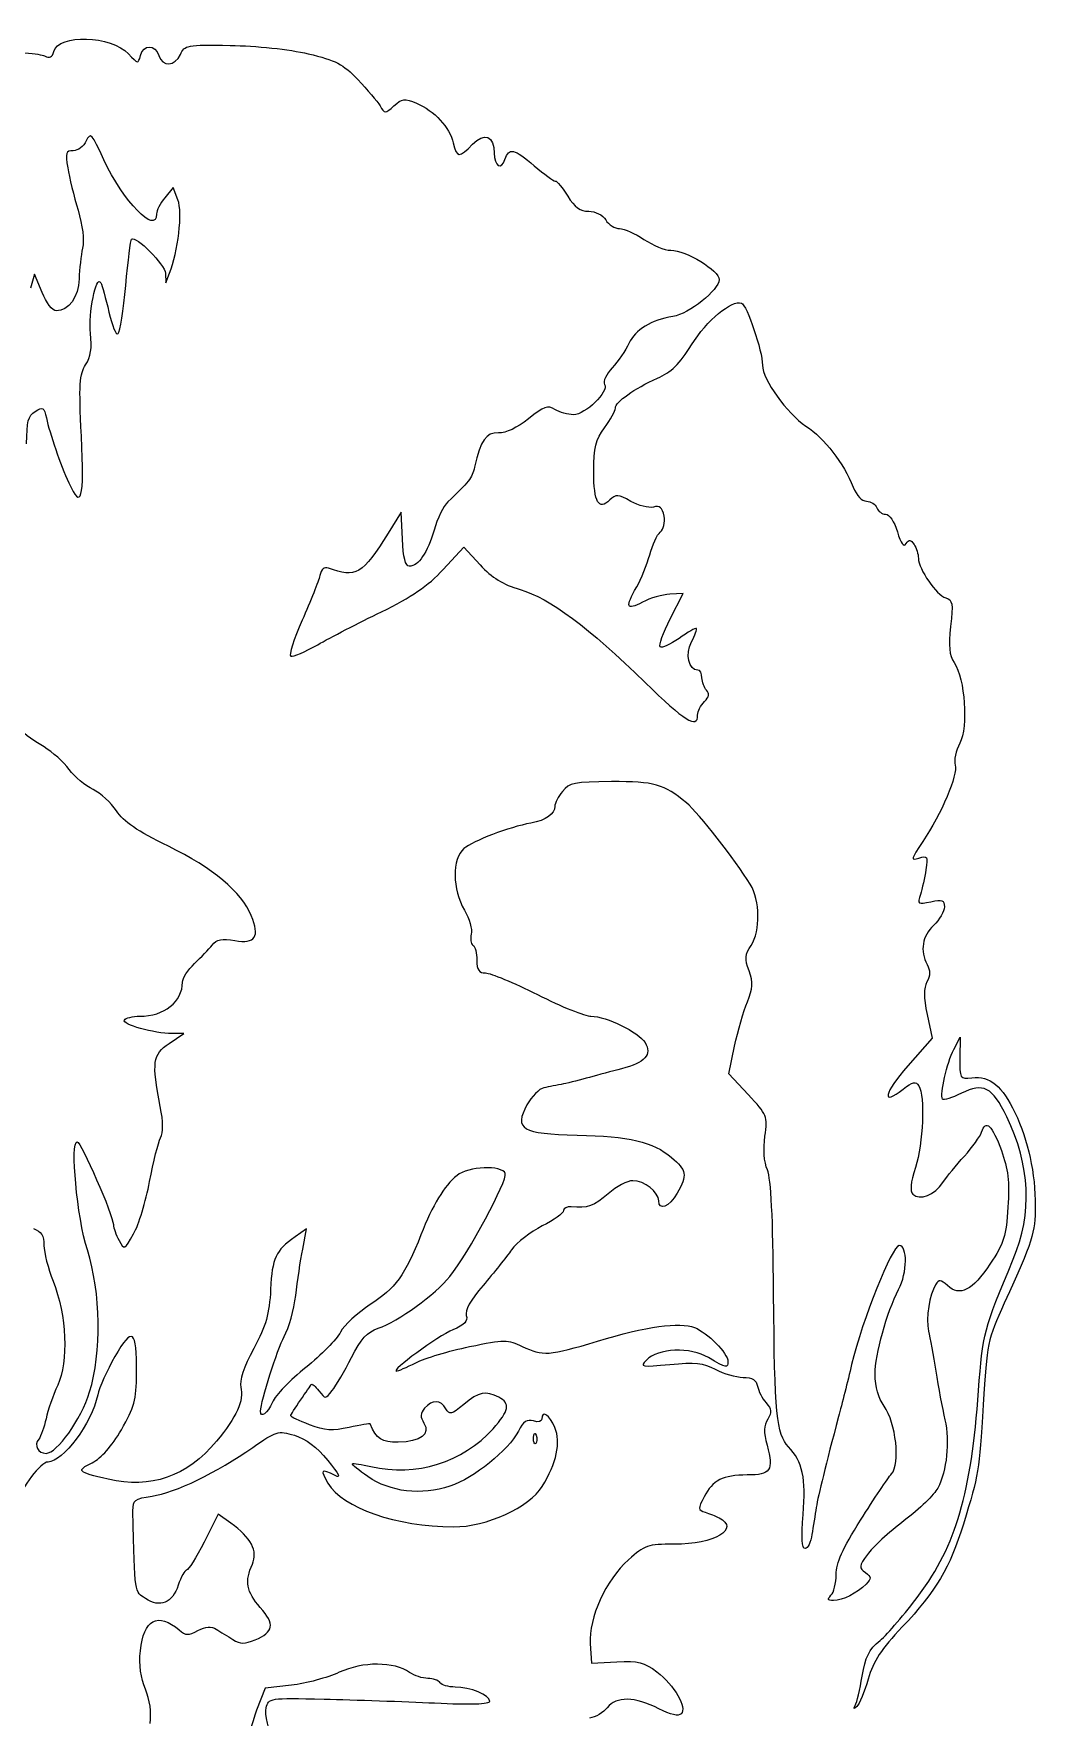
# Model space of a CAD drawing. Extents: x 9 to 140, y 12 to 218.
# Drawn here: x 64.8 to 126.1, y 114.8 to 217.8 of the extents above; entities that cross this region are included whole.
import ezdxf

# ---------------------------------------------------------------- set-up
doc = ezdxf.new("R2010")
doc.units = 0
doc.layers.get('0').update_dxf_attribs({"linetype": 'CONTINUOUS'})

msp = doc.modelspace()

# ---------------------------------------------------------------- linework, layer by layer
at = {"color": 7}
for points in [[(73.660458, 207.607223), (73.369559, 208.367223), (72.860945, 207.7426)], [(65.35312, 201.951077), (64.888221, 203.075556), (64.64396, 202.21566)], [(72.898259, 203.12244), (72.915034, 202.546389), (73.148209, 203.125176)], [(87.380061, 186.869829), (87.30129, 188.523475), (86.50754, 187.233438)], [(89.86901, 185.010224), (91.128276, 186.372825), (92.126467, 185.29159)], [(103.751729, 181.997175), (104.547731, 183.54059), (103.729719, 183.503869)], [(119.453398, 157.806602), (119.755449, 156.351631), (118.273272, 154.66341)], [(73.119054, 156.031819), (74.018079, 156.641181), (73.302363, 156.641181)], [(108.518695, 152.910146), (107.326237, 154.18498), (107.682512, 155.876104)], [(121.07409, 155.669009), (121.468301, 156.416626), (121.450415, 155.139842)], [(81.286929, 143.464873), (81.524824, 144.708356), (80.817683, 144.204828)], [(76.896738, 126.710154), (76.128084, 127.257482), (75.258956, 125.545159)], [(98.8647, 119.342643), (98.942956, 118.144309), (100.483583, 118.227157)], [(80.602521, 116.805792), (79.002255, 116.624743), (78.471702, 115.267856)]]:
    msp.add_lwpolyline(points, dxfattribs=at)
for points in [[(95.391981, 131.924687)], [(115.056968, 115.560787)]]:
    msp.add_lwpolyline(points, close=True, dxfattribs=at)
for points in [[(66.073306, 216.679843), (66.358775, 217.77148), (69.590166, 217.669041), (70.641125, 216.535038)], [(62.033581, 216.737146), (63.707071, 216.683938), (65.271507, 216.537954), (65.510106, 216.412739)], [(65.510106, 216.412739), (65.828235, 216.245784), (65.978424, 216.317012), (66.073306, 216.679843)], [(70.641125, 216.535038), (71.21217, 215.918871), (71.23435, 215.91576), (71.369571, 216.432851)], [(71.369571, 216.432851), (71.549252, 217.119947), (72.267019, 217.122627), (72.484623, 216.437016)], [(72.484623, 216.437016), (72.710122, 215.726532), (73.487222, 215.765287), (73.810945, 216.503162)], [(73.810945, 216.503162), (74.059785, 217.070352), (74.203359, 217.096471), (76.850248, 217.056069)], [(76.850248, 217.056069), (78.433655, 217.031899), (80.481744, 216.812004), (81.612748, 216.544737)], [(81.612748, 216.544737), (83.311696, 216.14326), (83.749351, 215.915969), (84.655456, 214.964547)], [(84.655456, 214.964547), (85.23754, 214.353353), (85.847486, 213.630952), (86.01089, 213.359213)], [(86.01089, 213.359213), (86.300768, 212.877155), (86.321514, 212.877249), (86.864034, 213.363057)], [(86.864034, 213.363057), (87.355804, 213.803421), (87.516182, 213.821166), (88.251519, 213.516579)], [(88.251519, 213.516579), (89.321098, 213.073545), (90.281464, 212.032386), (90.488024, 211.091924)], [(68.052143, 211.211494), (67.898918, 210.884072), (67.543153, 210.616181), (67.26156, 210.616181)], [(69.132603, 210.067044), (68.390553, 211.677023), (68.30995, 211.762396), (68.052143, 211.211494)], [(90.488024, 211.091924), (90.687858, 210.182083), (90.874032, 210.169074), (91.663811, 211.009753)], [(91.663811, 211.009753), (92.373767, 211.765466), (92.989831, 211.513355), (92.989831, 210.467108)], [(67.26156, 210.616181), (66.811432, 210.616181), (66.77102, 210.489208), (66.927111, 209.565312)], [(72.352331, 206.750412), (72.352331, 205.419884), (70.300215, 207.533764), (69.132603, 210.067044)], [(92.989831, 210.467108), (92.989831, 209.661965), (93.434344, 209.403478), (93.65007, 210.083174)], [(93.65007, 210.083174), (93.885324, 210.824391), (94.197678, 210.755912), (95.442791, 209.690141)], [(66.927111, 209.565312), (67.024761, 208.987335), (67.308495, 207.826475), (67.557631, 206.985624)], [(95.442791, 209.690141), (96.037821, 209.180818), (96.612586, 208.764099), (96.720044, 208.764099)], [(96.720044, 208.764099), (96.827501, 208.764099), (97.172968, 208.34738), (97.487748, 207.838057)], [(67.557631, 206.985624), (67.834039, 206.052738), (67.940801, 205.147402), (67.831523, 204.663056)], [(72.860945, 207.7426), (72.581206, 207.399057), (72.352331, 206.95257), (72.352331, 206.750412)], [(73.148209, 203.125176), (73.681119, 204.447979), (73.954415, 206.839246), (73.660458, 207.607223)], [(97.487748, 207.838057), (97.911293, 207.152744), (98.244258, 206.912016), (98.768598, 206.912016)], [(98.768598, 206.912016), (99.19058, 206.912016), (99.610775, 206.698008), (99.807596, 206.382849)], [(99.807596, 206.382849), (99.989354, 206.091807), (100.369894, 205.853682), (100.653239, 205.853682)], [(70.471535, 202.376575), (70.613109, 203.881194), (70.773409, 205.156716), (70.827762, 205.211066)], [(70.827762, 205.211066), (71.077659, 205.460963), (72.883202, 203.639608), (72.898259, 203.12244)], [(100.653239, 205.853682), (100.936586, 205.853682), (101.607035, 205.556026), (102.143129, 205.192224)], [(102.143129, 205.192224), (102.67922, 204.828422), (103.418188, 204.530766), (103.785278, 204.530766)], [(67.831523, 204.663056), (67.733026, 204.226494), (67.638353, 203.381743), (67.621134, 202.785835)], [(103.785278, 204.530766), (104.706298, 204.530766), (106.749263, 203.28964), (106.743394, 202.733676)], [(67.621134, 202.785835), (67.588807, 201.666909), (66.987894, 200.826598), (66.22007, 200.826598)], [(68.318094, 199.445838), (68.18245, 200.679974), (68.662505, 203.058033), (68.943995, 202.546389)], [(66.22007, 200.826598), (65.996381, 200.826598), (65.611775, 201.325454), (65.35312, 201.951077)], [(68.943995, 202.546389), (69.024055, 202.400869), (69.248311, 201.593329), (69.442343, 200.751856)], [(70.004628, 199.431405), (70.119854, 199.546631), (70.329962, 200.871958), (70.471535, 202.376575)], [(106.743394, 202.733676), (106.736753, 202.10378), (104.88925, 200.634411), (103.909823, 200.480051)], [(69.442343, 200.751856), (69.636375, 199.910383), (69.889402, 199.316179), (70.004628, 199.431405)], [(105.049672, 198.743902), (105.991731, 200.246426), (107.494446, 201.50388), (108.104824, 201.30042)], [(108.104824, 201.30042), (108.430311, 201.191925), (109.383856, 198.376084), (109.390101, 197.504962)], [(103.909823, 200.480051), (102.580847, 200.270601), (101.616806, 199.681215), (101.226937, 198.839814)], [(68.018623, 197.530903), (68.332956, 198.010632), (68.416863, 198.547183), (68.318094, 199.445838)], [(101.226937, 198.839814), (101.025267, 198.404577), (100.564693, 197.730728), (100.203437, 197.34237)], [(102.964671, 196.702488), (103.799444, 197.069378), (104.318255, 197.577341), (105.049672, 198.743902)], [(67.758916, 193.156972), (67.60622, 196.355714), (67.641856, 196.955881), (68.018623, 197.530903)], [(100.203437, 197.34237), (99.837743, 196.949242), (99.630868, 196.499931), (99.736706, 196.328682)], [(100.398165, 194.875121), (100.398165, 195.258195), (101.558886, 196.084637), (102.964671, 196.702488)], [(109.390101, 197.504962), (109.396424, 196.622931), (110.867886, 194.559293), (112.046763, 193.779151)], [(99.736706, 196.328682), (100.011159, 195.884609), (98.56279, 194.4766), (97.831532, 194.4766)], [(64.414821, 192.69316), (64.414821, 194.057662), (64.507152, 194.40697), (64.939143, 194.676752)], [(64.939143, 194.676752), (65.407204, 194.969061), (65.48015, 194.926207), (65.61895, 194.277377)], [(96.703965, 194.79636), (96.265524, 195.070172), (96.033116, 194.988482), (95.086649, 194.227879)], [(97.831532, 194.4766), (97.492981, 194.4766), (96.985577, 194.620494), (96.703965, 194.79636)], [(99.736706, 193.68285), (100.100508, 194.175957), (100.398165, 194.712479), (100.398165, 194.875121)], [(65.61895, 194.277377), (65.81825, 193.345747), (66.487164, 191.412715), (66.99204, 190.30941)], [(95.086649, 194.227879), (94.393194, 193.670605), (93.707162, 193.347433), (93.245488, 193.360561)], [(99.075248, 191.001229), (99.075248, 192.489828), (99.185103, 192.935196), (99.736706, 193.68285)], [(112.046763, 193.779151), (113.181199, 193.028414), (114.339854, 191.530176), (114.934675, 190.044829)], [(66.99204, 190.30941), (67.76325, 188.624088), (67.943373, 189.292928), (67.758916, 193.156972)], [(93.245488, 193.360561), (92.486996, 193.382125), (92.17638, 192.935355), (91.786197, 191.2616)], [(91.786197, 191.2616), (91.634847, 190.612366), (91.43923, 190.359215), (90.146688, 189.139901)], [(100.060091, 189.262634), (99.379516, 188.582059), (99.075248, 189.119198), (99.075248, 191.001229)], [(101.333017, 189.179986), (100.553793, 189.617649), (100.423562, 189.626105), (100.060091, 189.262634)], [(114.934675, 190.044829), (115.141711, 189.527836), (115.465958, 189.184934), (115.747789, 189.184934)], [(90.146688, 189.139901), (89.889042, 188.896855), (89.513481, 188.122949), (89.312104, 187.42011)], [(102.71982, 188.828103), (102.434496, 188.753488), (101.810434, 188.911836), (101.333017, 189.179986)], [(103.368867, 188.282278), (103.269135, 188.804), (103.116973, 188.93196), (102.71982, 188.828103)], [(115.747789, 189.184934), (116.005607, 189.184934), (116.285081, 189.00634), (116.368846, 188.788059)], [(116.368846, 188.788059), (116.452608, 188.569777), (116.698691, 188.391184), (116.915697, 188.391184)], [(116.915697, 188.391184), (117.147361, 188.391184), (117.442332, 187.950351), (117.630165, 187.323423)], [(89.312104, 187.42011), (88.917653, 186.043403), (88.350881, 185.216184), (87.802074, 185.216184)], [(103.141177, 187.303709), (103.348999, 187.476186), (103.4445, 187.886634), (103.368867, 188.282278)], [(86.50754, 187.233438), (84.956708, 184.712957), (84.524736, 184.459954), (82.861732, 185.098108)], [(87.802074, 185.216184), (87.56582, 185.216184), (87.43428, 185.731629), (87.380061, 186.869829)], [(102.495419, 185.912966), (102.653706, 186.514478), (102.944298, 187.140313), (103.141177, 187.303709)], [(117.630165, 187.323423), (117.848568, 186.594459), (118.019841, 186.363591), (118.169952, 186.595819)], [(118.169952, 186.595819), (118.344683, 186.86613), (118.443327, 186.854484), (118.650364, 186.5391)], [(118.650364, 186.5391), (118.793657, 186.320819), (118.912719, 185.942121), (118.914947, 185.697551)], [(92.126467, 185.29159), (92.852023, 184.505669), (93.522078, 184.094821), (94.57972, 183.787357)], [(101.699769, 183.944289), (101.97909, 184.42555), (102.337132, 185.311455), (102.495419, 185.912966)], [(118.914947, 185.697551), (118.920927, 185.042413), (120.035106, 183.428894), (120.588127, 183.274525)], [(82.334891, 184.636217), (82.258352, 184.300355), (81.769746, 183.073059), (81.249099, 181.908892)], [(82.861732, 185.098108), (82.607457, 185.195684), (82.426167, 185.03674), (82.334891, 184.636217)], [(86.103434, 182.429642), (87.953929, 183.328921), (88.939248, 184.00417), (89.86901, 185.010224)], [(94.57972, 183.787357), (96.349743, 183.272795), (98.798002, 181.451795), (102.209902, 178.112065)], [(102.05181, 183.011956), (101.064968, 182.48956), (100.982388, 182.708262), (101.699769, 183.944289)], [(103.729719, 183.503869), (103.27981, 183.483681), (102.524753, 183.262312), (102.05181, 183.011956)], [(120.588127, 183.274525), (121.009214, 183.156987), (121.044864, 182.948569), (120.885233, 181.537613)], [(82.202009, 180.415766), (82.969322, 180.853509), (84.724962, 181.759752), (86.103434, 182.429642)], [(81.249099, 181.908892), (80.728455, 180.744725), (80.415966, 179.753445), (80.554682, 179.706048)], [(103.13108, 180.278408), (103.034637, 180.374851), (103.313928, 181.148297), (103.751729, 181.997175)], [(105.349646, 181.411232), (105.302857, 181.458018), (104.823996, 181.18282), (104.285505, 180.799676)], [(105.047825, 180.58044), (105.260614, 180.990587), (105.396432, 181.364443), (105.349646, 181.411232)], [(120.885233, 181.537613), (120.746234, 180.309041), (120.798299, 179.790095), (121.107967, 179.317481)], [(80.554682, 179.706048), (80.693398, 179.65865), (81.434697, 179.978024), (82.202009, 180.415766)], [(104.285505, 180.799676), (103.747014, 180.416536), (103.227524, 180.181964), (103.13108, 180.278408)], [(105.434556, 178.866184), (104.871822, 178.866184), (104.655633, 179.824486), (105.047825, 180.58044)], [(121.107967, 179.317481), (121.768428, 178.30949), (121.967718, 175.403187), (121.445607, 174.393537)], [(102.209902, 178.112065), (104.614969, 175.757872), (105.425248, 175.252578), (105.425248, 176.106958)], [(105.689831, 178.389934), (105.689831, 178.651871), (105.574957, 178.866184), (105.434556, 178.866184)], [(105.971425, 177.63209), (105.816548, 177.786967), (105.689831, 178.127996), (105.689831, 178.389934)], [(105.839133, 176.936614), (106.13172, 177.229204), (106.170492, 177.433023), (105.971425, 177.63209)], [(105.425248, 176.106958), (105.425248, 176.335632), (105.611496, 176.70898), (105.839133, 176.936614)], [(65.477067, 174.163371), (64.965599, 174.468663), (64.291858, 174.946207), (63.979867, 175.224578)], [(67.015543, 172.785209), (66.68085, 173.237906), (65.988536, 173.858079), (65.477067, 174.163371)], [(121.445607, 174.393537), (121.205143, 173.928529), (121.078109, 173.328433), (121.16331, 173.05999)], [(121.16331, 173.05999), (121.346034, 172.484275), (120.323914, 170.063755), (119.186264, 168.378079)], [(68.469986, 171.558736), (68.004735, 171.7806), (67.350235, 172.332512), (67.015543, 172.785209)], [(100.158865, 172.041735), (97.887451, 172.029326), (97.584114, 171.969308), (97.162787, 171.448992)], [(104.739522, 170.738924), (103.347044, 171.897643), (102.789863, 172.056113), (100.158865, 172.041735)], [(69.904502, 170.257422), (69.580768, 170.751283), (68.935238, 171.336875), (68.469986, 171.558736)], [(97.162787, 171.448992), (96.904953, 171.130579), (96.693998, 170.719234), (96.693998, 170.534894)], [(73.076366, 168.093565), (71.176224, 169.024731), (70.337458, 169.59694), (69.904502, 170.257422)], [(96.693998, 170.534894), (96.693998, 170.057233), (96.157473, 169.678697), (95.23879, 169.508194)], [(108.641637, 165.769309), (107.70711, 167.29624), (105.50235, 170.104157), (104.739522, 170.738924)], [(95.23879, 169.508194), (93.877135, 169.255477), (91.697842, 168.426932), (91.141225, 167.950343)], [(78.143915, 163.855829), (77.545208, 165.301705), (75.806612, 166.755606), (73.076366, 168.093565)], [(91.141225, 167.950343), (90.409916, 167.324177), (90.422825, 165.45293), (91.167154, 164.191384)], [(119.186264, 168.378079), (118.449212, 167.285974), (118.429238, 167.201366), (118.9473, 167.365791)], [(118.9473, 167.365791), (119.463579, 167.529653), (119.500735, 167.468201), (119.375682, 166.657261)], [(108.687468, 162.033487), (109.272136, 162.925802), (109.249435, 164.776224), (108.641637, 165.769309)], [(119.375682, 166.657261), (119.300374, 166.168888), (119.149453, 165.488146), (119.040304, 165.144503)], [(119.040304, 165.144503), (118.853553, 164.556527), (118.89092, 164.530471), (119.674177, 164.702503)], [(119.674177, 164.702503), (120.380265, 164.857586), (120.506498, 164.808863), (120.506498, 164.381243)], [(77.142022, 162.325129), (78.389189, 162.11442), (78.680622, 162.559677), (78.143915, 163.855829)], [(91.167154, 164.191384), (91.474369, 163.670692), (91.664142, 163.009162), (91.588868, 162.721316)], [(120.506498, 164.381243), (120.506498, 164.104005), (120.208842, 163.597542), (119.84504, 163.255767)], [(91.588868, 162.721316), (91.513594, 162.433471), (91.559891, 162.131285), (91.691751, 162.049791)], [(119.84504, 163.255767), (119.146627, 162.59964), (119.00245, 161.707341), (119.457473, 160.857123)], [(74.667435, 160.917308), (75.067618, 161.296697), (75.556367, 161.807813), (75.753542, 162.053124)], [(75.753542, 162.053124), (76.030304, 162.397448), (76.346883, 162.459466), (77.142022, 162.325129)], [(91.691751, 162.049791), (91.823611, 161.968296), (91.931495, 161.551459), (91.931495, 161.123484)], [(108.566006, 160.472713), (108.295141, 161.221772), (108.313948, 161.463421), (108.687468, 162.033487)], [(73.939831, 159.778901), (73.939831, 160.025636), (74.267253, 160.537919), (74.667435, 160.917308)], [(91.931495, 161.123484), (91.931495, 160.519404), (92.050936, 160.34535), (92.465469, 160.34535)], [(119.457473, 160.857123), (119.648552, 160.500089), (119.643678, 160.181507), (119.44136, 159.803462)], [(71.322753, 157.699514), (72.829161, 157.699514), (73.939831, 158.581992), (73.939831, 159.778901)], [(92.465469, 160.34535), (92.759154, 160.34535), (94.185743, 159.750038), (95.635662, 159.022434)], [(108.462638, 158.57683), (108.814002, 159.413776), (108.831679, 159.738002), (108.566006, 160.472713)], [(119.44136, 159.803462), (119.230156, 159.408823), (119.233426, 158.866208), (119.453398, 157.806602)], [(95.635662, 159.022434), (97.085581, 158.294829), (98.556567, 157.699517), (98.904512, 157.699517)], [(107.682512, 155.876104), (107.878462, 156.80622), (108.229519, 158.021547), (108.462638, 158.57683)], [(70.38685, 157.465514), (70.4664, 157.594213), (70.88755, 157.699514), (71.322753, 157.699514)], [(98.904512, 157.699517), (99.849964, 157.699517), (101.804295, 156.74839), (102.207274, 156.092141)], [(73.302363, 156.641181), (72.20758, 156.641181), (70.223999, 157.202018), (70.38685, 157.465514)], [(72.584202, 152.172982), (72.056109, 154.89146), (72.120345, 155.354885), (73.119054, 156.031819)], [(102.207274, 156.092141), (102.663805, 155.348683), (102.222382, 154.857987), (100.766121, 154.490132)], [(120.394304, 152.639914), (120.21825, 152.924772), (120.656289, 154.876651), (121.07409, 155.669009)], [(100.766121, 154.490132), (100.199941, 154.347114), (99.319985, 154.109465), (98.810662, 153.962023)], [(118.273272, 154.66341), (116.792028, 152.976249), (116.6314, 152.177869), (117.987874, 153.244873)], [(121.450415, 155.139842), (121.432926, 153.89075), (121.448827, 153.864794), (122.185282, 153.943158)], [(97.223162, 153.564013), (96.85936, 153.492547), (96.323579, 153.38693), (96.032537, 153.329309)], [(98.810662, 153.962023), (98.301339, 153.814584), (97.586964, 153.635477), (97.223162, 153.564013)], [(117.987874, 153.244873), (118.581051, 153.711465), (118.747368, 153.745464), (118.940961, 153.439704)], [(118.940961, 153.439704), (119.328872, 152.827035), (119.21335, 149.914951), (118.743407, 148.459865)], [(124.319064, 151.549449), (123.424947, 153.38339), (122.896884, 153.656906), (121.54327, 152.987192)], [(122.185282, 153.943158), (123.272812, 154.058885), (124.072351, 153.414717), (124.818135, 151.821941)], [(96.032537, 153.329309), (95.741495, 153.271688), (95.273895, 152.798267), (94.993423, 152.27726)], [(109.536084, 150.362391), (109.706278, 151.59986), (109.677946, 151.670814), (108.518695, 152.910146)], [(121.54327, 152.987192), (120.968918, 152.703025), (120.451883, 152.546748), (120.394304, 152.639914)], [(72.603252, 150.265651), (72.772196, 150.581328), (72.765632, 151.23908), (72.584202, 152.172982)], [(94.993423, 152.27726), (94.19431, 150.792818), (94.670708, 150.506443), (98.057864, 150.435143)], [(122.775737, 150.619664), (123.027395, 151.41257), (123.424746, 151.042314), (123.988309, 149.489776)], [(124.715296, 142.844115), (125.892391, 145.642901), (125.757874, 148.598274), (124.319064, 151.549449)], [(124.818135, 151.821941), (125.630104, 150.087817), (126.062743, 148.090861), (126.062743, 146.077136)], [(98.057864, 150.435143), (101.224908, 150.368476), (102.696587, 150.020179), (103.825715, 149.070081)], [(109.687601, 148.301265), (109.482345, 148.79664), (109.426055, 149.562389), (109.536084, 150.362391)], [(121.725301, 149.149771), (122.216735, 149.686293), (122.689432, 150.347746), (122.775737, 150.619664)], [(68.123533, 143.412014), (67.495222, 145.400316), (67.062443, 150.027283), (67.504908, 150.025936)], [(67.504908, 150.025936), (67.741819, 150.025142), (69.700643, 145.535221), (69.715875, 144.957993)], [(71.930337, 147.590097), (72.158609, 148.796637), (72.461419, 150.000637), (72.603252, 150.265651)], [(123.988309, 149.489776), (124.399588, 148.356762), (124.486826, 147.604816), (124.389801, 146.029185)], [(93.668588, 148.092552), (93.47078, 148.608034), (91.383903, 148.521513), (90.717365, 147.970192)], [(103.825715, 149.070081), (104.756908, 148.286533), (104.803215, 147.989941), (104.168474, 146.874714)], [(110.067495, 140.766184), (110.03085, 145.404059), (109.9121, 147.759444), (109.687601, 148.301265)], [(118.743407, 148.459865), (118.432572, 147.497416), (118.385873, 147.014308), (118.584483, 146.815699)], [(120.411605, 147.533003), (120.642703, 147.885703), (121.233864, 148.613246), (121.725301, 149.149771)], [(70.954895, 144.396804), (71.263116, 144.946576), (71.702065, 146.383558), (71.930337, 147.590097)], [(90.717365, 147.970192), (89.92638, 147.315939), (89.224244, 146.160564), (88.510068, 144.338056)], [(90.280307, 141.788557), (91.409962, 143.199705), (93.823208, 147.68962), (93.668588, 148.092552)], [(101.470592, 147.64535), (101.137461, 147.64535), (100.458082, 147.288163), (99.960867, 146.8516)], [(103.043995, 146.413717), (103.043998, 146.94975), (102.155374, 147.64535), (101.470592, 147.64535)], [(118.584483, 146.815699), (118.985363, 146.414818), (119.919139, 146.781406), (120.411605, 147.533003)], [(99.960867, 146.8516), (99.090157, 146.087108), (98.683138, 145.942603), (97.686185, 146.044012)], [(104.168474, 146.874714), (103.694682, 146.042269), (103.043995, 145.775511), (103.043995, 146.413717)], [(97.223165, 145.814354), (97.223165, 145.662139), (96.638303, 145.241224), (95.92347, 144.878994)], [(97.686185, 146.044012), (97.431524, 146.069915), (97.223165, 145.966572), (97.223165, 145.814354)], [(124.389801, 146.029185), (124.280787, 144.258863), (124.148382, 143.83924), (123.291674, 142.548943)], [(126.062743, 146.077136), (126.062743, 144.466434), (125.904051, 143.971391), (124.167993, 140.166447)], [(64.841099, 144.723755), (65.312806, 144.544412), (65.473165, 144.28289), (65.473165, 143.692941)], [(69.715875, 144.957993), (69.721034, 144.762548), (69.875829, 144.33142), (70.05987, 143.999929)], [(70.05987, 143.999929), (70.392602, 143.400624), (70.397656, 143.402865), (70.954895, 144.396804)], [(80.817683, 144.204828), (79.617678, 143.350348), (79.42158, 142.930459), (79.324269, 141.007087)], [(88.510068, 144.338056), (87.547998, 141.882942), (86.942726, 141.048698), (85.41403, 140.070803)], [(95.92347, 144.878994), (95.208638, 144.516761), (94.368054, 143.861261), (94.055507, 143.422328)], [(65.473165, 143.692941), (65.473165, 143.258164), (65.724749, 142.272951), (66.03224, 141.50358)], [(68.262352, 134.73018), (69.010419, 137.141958), (68.952089, 140.790041), (68.123533, 143.412014)], [(80.856481, 140.633889), (80.962384, 141.507014), (81.156085, 142.780956), (81.286929, 143.464873)], [(94.055507, 143.422328), (93.74296, 142.983394), (92.957994, 142.004243), (92.311141, 141.246434)], [(117.748436, 143.6766), (117.303812, 143.6766), (115.500481, 139.168524), (114.837858, 136.400559)], [(117.710548, 140.996294), (118.243178, 142.026293), (118.266509, 143.6766), (117.748436, 143.6766)], [(123.291674, 142.548943), (122.218741, 140.93299), (121.454982, 140.544137), (120.69854, 141.228707)], [(122.594534, 134.816342), (122.84678, 138.323812), (122.901856, 138.532283), (124.715296, 142.844115)], [(66.03224, 141.50358), (66.857102, 139.439695), (66.984253, 136.567508), (66.31377, 135.144121)], [(85.889113, 138.624868), (87.147257, 139.06346), (89.395432, 140.683184), (90.280307, 141.788557)], [(92.311141, 141.246434), (91.533147, 140.334992), (91.185272, 139.710343), (91.283435, 139.401063)], [(119.96507, 141.28483), (119.587219, 140.687846), (119.372282, 139.253402), (119.540205, 138.449333)], [(120.69854, 141.228707), (120.275832, 141.611252), (120.176488, 141.618854), (119.96507, 141.28483)], [(79.324269, 141.007087), (79.247788, 139.495411), (79.054396, 138.815678), (78.292105, 137.379221)], [(80.157002, 138.120348), (80.43581, 138.62967), (80.750577, 139.760764), (80.856481, 140.633889)], [(85.41403, 140.070803), (84.637269, 139.573915), (83.819267, 138.814508), (83.596245, 138.38323)], [(110.973788, 131.379973), (110.23722, 132.166521), (110.12637, 133.314564), (110.067495, 140.766184)], [(116.273165, 135.811622), (116.273165, 137.030582), (116.982044, 139.587523), (117.710548, 140.996294)], [(124.167993, 140.166447), (123.148236, 137.931435), (123.101148, 137.704893), (122.875582, 133.948739)], [(91.283435, 139.401063), (91.394854, 139.050014), (91.191495, 138.833109), (90.467233, 138.530494)], [(99.298477, 137.833523), (102.299476, 138.739753), (104.309857, 139.02328), (105.236502, 138.670969)], [(71.1308, 135.858917), (71.152655, 138.556032), (70.873937, 138.775096), (69.809085, 136.897734)], [(78.709292, 133.556285), (78.731703, 134.195198), (79.728393, 137.337369), (80.157002, 138.120348)], [(83.596245, 138.38323), (83.373222, 137.951953), (82.419791, 136.981282), (81.477506, 136.226182)], [(84.268747, 136.833777), (84.848885, 137.970673), (85.234174, 138.396557), (85.889113, 138.624868)], [(90.467233, 138.530494), (89.563556, 138.152912), (86.625218, 136.003684), (87.012685, 136.003684)], [(91.480259, 137.500876), (93.63002, 137.943381), (93.803745, 137.944159), (94.703061, 137.515296)], [(105.236502, 138.670969), (106.007371, 138.377885), (107.277331, 137.090221), (107.277331, 136.601689)], [(119.540205, 138.449333), (119.623575, 138.050111), (119.819081, 136.949569), (119.974656, 136.003684)], [(78.292105, 137.379221), (77.690358, 136.24529), (77.406185, 135.40387), (77.499459, 135.032234)], [(88.199047, 136.51842), (88.753979, 136.801527), (90.230526, 137.243629), (91.480259, 137.500876)], [(94.703061, 137.515296), (95.972199, 136.910085), (96.320319, 136.934191), (99.298477, 137.833523)], [(106.090053, 136.830506), (104.972234, 137.490036), (103.008785, 137.410436), (102.289123, 136.67641)], [(69.809085, 136.897734), (69.323823, 136.042202), (68.849761, 134.985035), (68.755612, 134.548473)], [(81.477506, 136.226182), (80.535222, 135.471085), (79.615326, 134.516805), (79.433293, 134.105563)], [(83.089353, 134.813056), (83.319406, 135.104098), (83.850131, 136.013423), (84.268747, 136.833777)], [(87.012685, 136.003684), (87.110252, 136.003684), (87.644116, 136.235316), (88.199047, 136.51842)], [(102.289123, 136.67641), (101.881585, 136.260737), (101.97469, 136.243631), (103.72711, 136.412203)], [(103.72711, 136.412203), (105.262833, 136.55993), (105.763991, 136.506516), (106.505235, 136.11611)], [(107.277331, 136.601689), (107.277331, 136.159401), (107.203311, 136.173668), (106.090053, 136.830506)], [(106.505235, 136.11611), (107.002649, 135.854125), (107.765093, 135.632354), (108.199558, 135.623287)], [(114.837858, 136.400559), (114.594002, 135.381913), (114.235233, 133.953163), (114.040589, 133.225559)], [(119.974656, 136.003684), (120.130231, 135.057798), (120.383752, 133.71961), (120.538034, 133.029931)], [(66.31377, 135.144121), (66.022358, 134.525472), (65.700259, 133.602587), (65.597995, 133.093264)], [(70.201705, 132.419333), (71.001221, 133.797096), (71.117584, 134.227887), (71.1308, 135.858917)], [(77.499459, 135.032234), (77.706963, 134.205475), (77.258762, 133.206318), (76.01285, 131.718217)], [(81.148833, 134.228456), (81.475763, 134.695507), (81.774649, 135.128479), (81.813024, 135.190616)], [(81.813024, 135.190616), (81.851399, 135.252754), (82.060164, 135.07416), (82.276939, 134.793741)], [(108.199558, 135.623287), (108.773341, 135.611301), (109.016109, 135.462002), (109.086769, 135.077631)], [(109.086769, 135.077631), (109.14027, 134.78659), (109.374826, 134.333446), (109.608006, 134.070643)], [(116.821635, 133.859908), (116.463612, 134.362703), (116.273165, 135.040407), (116.273165, 135.811622)], [(65.600453, 130.976598), (66.275111, 130.976598), (67.737874, 133.039263), (68.262352, 134.73018)], [(68.755612, 134.548473), (68.378663, 132.800572), (66.637432, 130.447431), (65.721005, 130.447431)], [(79.433293, 134.105563), (79.128848, 133.417773), (78.69283, 133.08698), (78.709292, 133.556285)], [(80.554415, 133.272215), (80.554415, 133.331098), (80.821903, 133.761406), (81.148833, 134.228456)], [(82.276939, 134.793741), (82.665382, 134.291263), (82.67713, 134.291541), (83.089353, 134.813056)], [(90.037396, 133.70691), (89.724727, 134.265617), (89.189507, 134.276468), (88.738668, 133.733236)], [(91.129178, 133.971493), (90.371054, 133.333575), (90.26122, 133.306958), (90.037396, 133.70691)], [(93.271808, 134.406873), (92.481762, 134.829693), (92.043176, 134.740573), (91.129178, 133.971493)], [(92.923685, 132.484148), (93.912849, 133.590607), (93.990954, 134.021997), (93.271808, 134.406873)], [(109.608006, 134.070643), (109.956007, 133.678433), (109.973417, 133.499069), (109.705182, 133.069555)], [(117.271051, 129.715871), (117.822755, 130.349225), (117.553486, 132.832115), (116.821635, 133.859908)], [(118.942694, 122.298735), (121.227837, 125.380708), (122.141078, 128.511067), (122.594534, 134.816342)], [(122.875582, 133.948739), (122.625175, 129.778932), (122.6282, 129.797146), (121.664383, 126.651803)], [(65.597995, 133.093264), (65.495731, 132.583941), (65.296497, 132.023609), (65.155252, 131.848082)], [(81.710779, 132.723533), (81.074779, 132.966428), (80.554415, 133.213332), (80.554415, 133.272215)], [(85.418168, 132.77152), (85.401102, 132.812846), (84.820133, 132.719588), (84.127136, 132.564285)], [(88.694421, 132.829758), (89.118104, 132.151334), (88.495304, 131.687602), (87.123177, 131.659823)], [(88.738668, 133.733236), (88.472354, 133.412346), (88.462046, 133.201852), (88.694421, 132.829758)], [(95.384837, 132.956607), (94.996114, 133.079982), (94.770676, 132.929225), (94.467669, 132.343274)], [(95.900248, 133.075434), (95.900248, 132.91594), (95.675921, 132.86422), (95.384837, 132.956607)], [(96.699673, 132.550395), (96.374802, 133.334702), (95.900248, 133.646376), (95.900248, 133.075434)], [(109.705182, 133.069555), (109.456789, 132.671815), (109.447976, 132.28788), (109.668445, 131.469122)], [(114.040589, 133.225559), (113.256216, 130.29348), (112.796251, 128.422903), (112.674334, 127.669309)], [(120.538034, 133.029931), (120.839846, 131.680733), (120.655789, 129.935658), (120.096283, 128.841627)], [(65.155252, 131.848082), (64.847698, 131.465884), (65.097652, 130.976598), (65.600453, 130.976598)], [(68.422697, 130.406836), (68.975071, 130.686188), (69.618066, 131.413575), (70.201705, 132.419333)], [(78.229153, 131.330732), (79.68383, 132.349764), (79.779167, 132.37773), (80.778133, 132.078434)], [(80.778133, 132.078434), (81.478604, 131.868566), (82.141557, 131.370104), (82.817801, 130.544837)], [(84.127136, 132.564285), (83.095446, 132.333079), (82.657617, 132.361932), (81.710779, 132.723533)], [(87.123177, 131.659823), (86.131659, 131.639741), (85.795022, 131.859242), (85.418168, 132.77152)], [(85.456633, 130.17454), (88.215137, 129.534983), (91.0791, 130.420827), (92.923685, 132.484148)], [(94.467669, 132.343274), (93.84602, 131.141139), (91.766837, 129.464813), (90.288369, 128.973747)], [(95.530945, 131.577421), (95.443027, 131.489503), (95.380492, 131.645774), (95.391981, 131.924687)], [(95.39197, 131.924687), (95.40467, 132.232913), (95.46736, 132.295606), (95.551821, 132.08454)], [(95.551821, 132.08454), (95.628251, 131.893545), (95.618853, 131.66534), (95.530945, 131.577421)], [(95.927958, 128.958533), (96.811547, 130.393154), (97.078525, 131.635767), (96.699673, 132.550395)], [(76.01285, 131.718217), (74.205857, 129.559958), (71.994279, 128.783035), (69.394343, 129.393143)], [(72.087748, 128.363054), (73.47005, 128.561722), (76.069465, 129.817823), (78.229153, 131.330732)], [(109.668445, 131.469122), (110.08052, 129.938796), (109.890552, 129.653673), (108.458865, 129.653673)], [(111.873398, 127.244954), (112.05836, 129.462797), (111.843256, 130.451508), (110.973788, 131.379973)], [(65.721005, 130.447431), (65.269663, 130.447431), (64.105896, 128.912302), (63.780847, 127.888164)], [(69.394343, 129.393143), (67.487734, 129.840553), (67.427409, 129.90349), (68.422697, 130.406836)], [(83.262777, 129.620216), (82.414906, 130.073982), (82.335627, 129.987596), (82.830728, 129.149454)], [(82.817801, 130.544837), (83.520547, 129.687227), (83.653405, 129.411158), (83.262777, 129.620216)], [(85.271192, 129.553076), (84.708984, 129.942685), (84.284262, 130.296722), (84.327362, 130.339822)], [(84.327362, 130.339822), (84.370463, 130.382925), (84.878638, 130.308546), (85.456633, 130.17454)], [(115.381543, 126.889968), (116.200838, 128.191731), (117.051116, 129.463387), (117.271051, 129.715871)], [(82.830728, 129.149454), (83.724544, 127.636344), (87.01283, 126.493217), (90.500176, 126.483274)], [(90.288369, 128.973747), (88.526832, 128.388658), (86.636471, 128.606936), (85.271192, 129.553076)], [(90.500176, 126.483274), (92.514468, 126.477533), (95.136306, 127.673182), (95.927958, 128.958533)], [(108.458865, 129.653673), (106.962697, 129.653673), (106.344783, 129.34147), (105.815609, 128.318159)], [(120.096283, 128.841627), (119.905076, 128.467758), (118.985096, 127.580422), (118.051879, 126.869769)], [(70.913659, 127.467598), (70.898578, 128.127784), (71.002573, 128.20709), (72.087748, 128.363054)], [(105.815609, 128.318159), (105.43699, 127.585991), (105.441681, 127.516652), (105.879016, 127.38087)], [(112.674334, 127.669309), (112.603706, 127.232746), (112.486186, 126.488605), (112.413177, 126.015663)], [(71.677919, 122.097213), (70.993511, 122.545655), (71.03224, 122.273502), (70.913659, 127.467598)], [(78.210696, 124.206426), (78.569592, 124.994117), (78.129797, 125.832137), (76.896738, 126.710154)], [(106.732417, 127.035994), (108.045501, 126.352969), (106.458954, 125.42034), (103.983941, 125.42034)], [(105.879016, 127.38087), (106.138766, 127.300225), (106.522798, 127.145031), (106.732417, 127.035994)], [(111.989801, 125.155767), (111.788506, 125.155767), (111.752724, 125.797964), (111.873398, 127.244954)], [(113.891915, 123.569447), (113.891915, 124.271447), (114.285038, 125.147753), (115.381543, 126.889968)], [(118.051879, 126.869769), (117.118662, 126.159117), (116.103908, 125.224066), (115.796872, 124.791877)], [(121.664383, 126.651803), (120.849215, 123.99155), (119.99599, 122.555524), (117.92816, 120.363514)], [(112.413177, 126.015663), (112.34017, 125.54272), (112.149652, 125.155767), (111.989801, 125.155767)], [(75.258956, 125.545159), (74.780936, 124.603391), (74.297813, 123.832848), (74.185349, 123.832848)], [(103.983941, 125.42034), (102.368083, 125.42034), (102.181263, 125.356639), (101.201717, 124.471676)], [(115.796872, 124.791877), (115.284512, 124.070676), (115.274474, 123.979866), (115.674778, 123.687157)], [(74.185349, 123.832848), (74.072885, 123.832848), (73.845216, 123.421817), (73.67942, 122.919448)], [(78.694095, 121.55284), (77.85027, 122.513902), (77.732953, 123.157898), (78.210696, 124.206426)], [(101.201717, 124.471676), (99.802566, 123.207629), (98.761508, 120.922825), (98.8647, 119.342643)], [(113.574415, 122.298267), (113.74904, 122.472892), (113.891915, 123.044924), (113.891915, 123.569447)], [(115.674778, 123.687157), (116.057709, 123.407151), (116.063662, 123.320966), (115.723567, 122.980871)], [(73.67942, 122.919448), (73.317272, 121.822128), (72.567707, 121.514201), (71.677919, 122.097213)], [(115.723567, 122.980871), (115.175369, 122.432675), (114.271891, 121.980767), (113.7241, 121.980767)], [(78.388366, 119.579051), (79.523738, 120.049338), (79.597284, 120.524162), (78.694095, 121.55284)], [(113.7241, 121.980767), (113.360734, 121.980767), (113.327471, 122.051323), (113.574415, 122.298267)], [(116.574186, 119.538485), (117.044928, 119.934588), (118.110757, 121.176701), (118.942694, 122.298735)], [(71.363687, 118.908774), (71.547014, 120.816709), (72.443599, 121.294573), (73.743966, 120.177422)], [(73.743966, 120.177422), (74.143775, 119.833943), (74.304954, 119.828487), (74.884772, 120.138796)], [(74.884772, 120.138796), (75.372442, 120.399789), (75.68406, 120.423297), (76.00668, 120.223436)], [(76.00668, 120.223436), (76.252361, 120.07124), (76.707598, 119.788959), (77.018317, 119.596143)], [(77.018317, 119.596143), (77.477877, 119.310968), (77.73344, 119.307779), (78.388366, 119.579051)], [(115.479811, 117.352993), (115.670322, 118.523536), (115.890469, 118.963175), (116.574186, 119.538485)], [(117.92816, 120.363514), (116.656093, 119.015058), (116.162675, 118.260495), (115.846175, 117.179638)], [(71.671204, 116.563069), (71.384245, 117.249863), (71.280398, 118.041981), (71.363687, 118.908774)], [(83.515062, 117.589951), (82.793313, 117.25824), (81.482668, 116.905371), (80.602521, 116.805792)], [(87.823183, 117.58286), (86.866299, 118.251346), (84.960981, 118.254481), (83.515062, 117.589951)], [(88.932046, 117.218264), (88.609212, 117.218264), (88.110221, 117.382332), (87.823183, 117.58286)], [(100.483583, 118.227157), (101.809762, 118.298476), (102.150466, 118.213717), (102.931256, 117.618169)], [(102.931256, 117.618169), (104.001229, 116.802061), (104.798529, 115.427382), (104.420911, 115.049763)], [(115.056973, 115.560787), (115.158367, 115.740582), (115.348644, 116.547075), (115.479811, 117.352993)], [(71.953853, 114.453953), (72.052312, 115.154792), (71.954382, 115.88523), (71.671204, 116.563069)], [(89.68254, 116.953681), (89.592602, 117.099202), (89.25488, 117.218264), (88.932046, 117.218264)], [(90.611746, 116.689098), (90.190619, 116.689098), (89.772477, 116.80816), (89.68254, 116.953681)], [(92.725248, 115.814385), (92.725248, 116.18685), (91.511702, 116.689098), (90.611746, 116.689098)], [(115.846175, 117.179638), (115.61803, 116.400517), (115.305647, 115.643993), (115.15199, 115.498473)], [(79.594572, 113.024134), (79.179555, 114.081946), (78.961509, 115.044408), (79.053616, 115.411935)], [(79.053616, 115.411935), (79.206381, 116.021493), (79.241716, 116.026882), (82.593146, 115.951934)], [(82.593146, 115.951934), (84.455021, 115.910296), (87.49642, 115.803677), (89.35181, 115.715005)], [(89.35181, 115.715005), (91.49919, 115.612373), (92.725248, 115.648494), (92.725248, 115.814385)], [(99.901235, 115.427593), (99.665224, 115.124976), (99.175684, 114.838533), (98.813369, 114.791053)], [(103.049906, 115.36317), (101.583675, 116.111184), (100.45242, 116.134332), (99.901235, 115.427593)], [(104.420911, 115.049763), (104.256472, 114.885324), (103.767419, 114.997122), (103.049906, 115.36317)], [(115.15199, 115.498473), (114.961702, 115.318262), (114.931402, 115.338135), (115.056968, 115.560787)], [(78.471702, 115.267856), (78.179898, 114.52157), (77.861001, 113.256126), (77.763042, 112.455762)]]:
    msp.add_open_spline(points, degree=3, dxfattribs=at)

doc.saveas('drawing.dxf')
